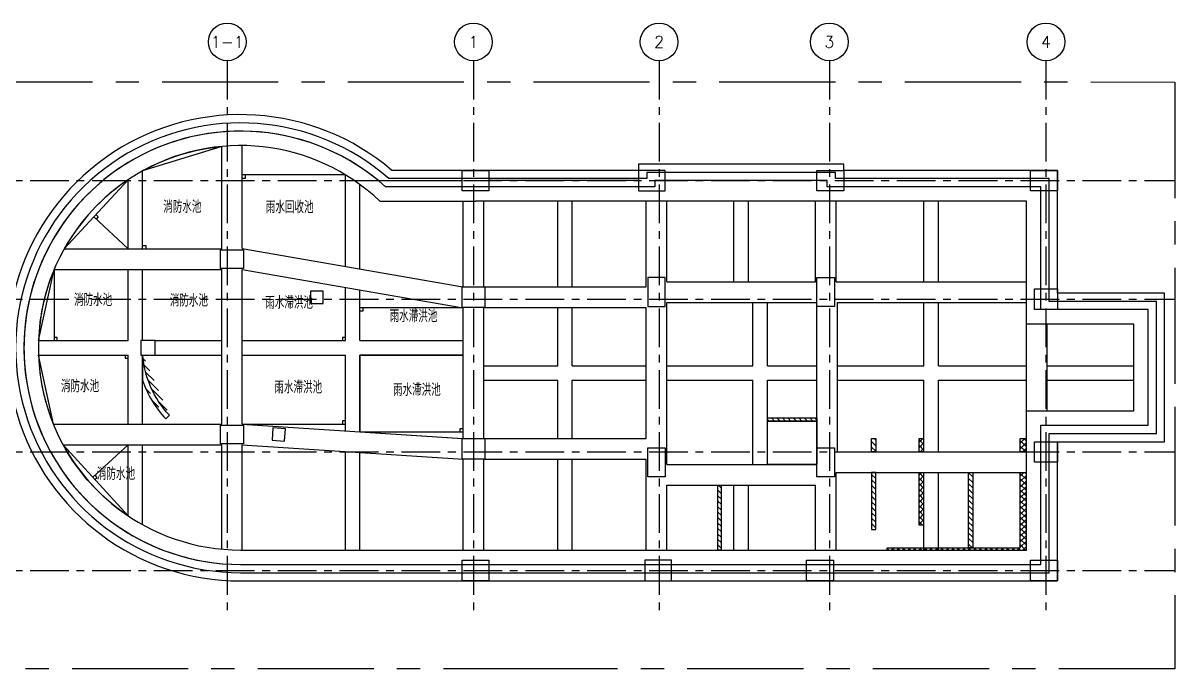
# Model space of a CAD drawing. Header units: millimetres. Extents: x -3377 to 119122, y -22007 to 15479.
# Drawn here: x 1617 to 7200, y 12158 to 15288 of the extents above; entities that cross this region are included whole.
import ezdxf
from ezdxf.enums import TextEntityAlignment as Align

# ---------------------------------------------------------------- set-up
doc = ezdxf.new("R2010")
doc.units = ezdxf.units.MM
doc.header["$LTSCALE"] = 150
doc.header["$MEASUREMENT"] = 0
doc.linetypes.add('CENTER', pattern=[2, 1.25, -0.25, 0.25, -0.25])
doc.linetypes.add('HIDDEN', pattern=[0.375, 0.25, -0.125])
doc.layers.get('0').update_dxf_attribs({"plot": 0})
doc.layers.add('AREA', color=3, linetype='Continuous', plot=False)
doc.layers.add('S-ARCH', color=252, linetype='Continuous', plot=False)
for name, color, linetype in [('Duct', 1, 'Continuous'), ('I-TXT', 7, 'Continuous'), ('S-COL', 7, 'Continuous'), ('S-CONCWALL', 30, 'Continuous'), ('S-GRID', 1, 'CENTER'), ('S-GRID-T', 3, 'Continuous'), ('S-HATCH', 13, 'Continuous'), ('S-HATCH-CONCWALL', 161, 'Continuous'), ('S-RCBMB', 3, 'HIDDEN'), ('S-RCBMG', 2, 'HIDDEN'), ('S-SLAB', 5, 'Continuous'), ('WALL', 2, 'Continuous'), ('WALL3', 4, 'Continuous')]:
    doc.layers.add(name, color=color, linetype=linetype)
doc.styles.add('BM-C', font='SIMPLEX.shx', dxfattribs={"width": 0.7, "bigfont": 'CHINESET.shx'})
doc.styles.add('CD2', font='romand', dxfattribs={"height": 15})
pattern_1 = [(135, (-5224.53, -1719.161), (-13.258252, -13.258252), [])]

# ---------------------------------------------------------------- blocks, each defined once
blk = doc.blocks.new('A$C5DAC1351')
at = {"layer": 'S-HATCH'}
h = blk.add_hatch(dxfattribs=at)
h.set_pattern_fill('ANSI37', color=252, scale=150, style=0)
h.set_pattern_definition([(45, (-5224.53, 2160.907), (-13.25825, 13.25825), []), (135, (-5224.53, 2160.907), (-13.25825, -13.25825), [])])
h.paths.add_polyline_path([(579.99979, 3255.06783), (579.99979, 3265.06726), (1225.00086, 3265.06726), (1225.00151, 3630.0662), (1255.00151, 3630.0662), (1255.00151, 3255.06783)])
h.paths.add_polyline_path([(1225.00151, 3795.06721), (1255.00151, 3795.06721), (1255.00151, 3730.06778), (1225.00151, 3730.06778)])
h = blk.add_hatch(dxfattribs=at)
h.set_pattern_fill('ANSI37', color=252, scale=150, style=0)
h.set_pattern_definition([(45, (-5224.53, -1719.161), (-13.25825, 13.25825), []), (135, (-5224.53, -1719.161), (-13.25825, -13.25825), [])])
h.paths.add_polyline_path([(735.00086, 3795.06721), (758.75172, 3795.06721), (758.75172, 3730.06778), (735.00086, 3730.06778)])
h.paths.add_polyline_path([(735.00086, 3630.0662), (758.75172, 3630.0662), (758.75172, 3375.06726), (735.00086, 3375.06726)])
at = {"layer": 'S-HATCH-CONCWALL'}
h = blk.add_hatch(dxfattribs=at)
h.set_pattern_fill('ANSI31', color=252, scale=150, angle=90, style=0)
h.set_pattern_definition(pattern_1)
edge = h.paths.add_edge_path()
edge.add_arc((-2553.35031, 4235.06723), 500, 198.19483128, 223.49101625)
edge = h.paths.add_edge_path()
edge.add_arc((-2553.35031, 4235.06723), 475, 184.22562536, 223.49101625, ccw=False)
edge = h.paths.add_edge_path()
edge.add_line((-2916.09152, 3890.94675), (-2897.9544, 3908.15283))
edge = h.paths.add_edge_path()
edge.add_line((-3028.35042, 4200.06721), (-3028.35042, 4078.94262))
edge = h.paths.add_edge_path()
edge.add_line((-3028.35042, 4200.06721), (-3027.05908, 4200.06721))
h = blk.add_hatch(dxfattribs=at)
h.set_pattern_fill('ANSI31', color=252, scale=150, angle=90, style=0)
h.set_pattern_definition(pattern_1)
h.paths.add_polyline_path([(-224.99881, 3570.06778), (-239.99849, 3570.06778), (-239.99849, 3255.06783), (-224.99881, 3255.06783)])
h.paths.add_polyline_path([(239.99979, 3895.06778), (0, 3895.06778), (0, 3880.06721), (239.99979, 3880.06721)])
h = blk.add_hatch(dxfattribs=at)
h.set_pattern_fill('ANSI31', color=252, scale=150, angle=90, style=0)
h.set_pattern_definition(pattern_1)
h.paths.add_polyline_path([(525.00129, 3795.06721), (505.00086, 3795.06721), (505.00086, 3730.0662), (525.00129, 3730.0662)])
h.paths.add_polyline_path([(525.00129, 3630.0662), (505.00086, 3630.0662), (505.00086, 3355.06721), (525.00129, 3355.06721)])
h.paths.add_polyline_path([(995.00086, 3630.0662), (975.00086, 3630.0662), (975.00086, 3265.06726), (995.00086, 3265.06726)])
at = {"layer": 'AREA', "color": 252}
blk.add_lwpolyline([(-584.99849, 5055.06778), (-1835.2276, 5055.06778, 1.444325546), (-2553.35021, 3145.06783), (-1476.21242, 3145.06783), (1365.00151, 3145.06783), (1365.00151, 3820.06783), (1885.00151, 3820.06783), (1885.00151, 4460.06783), (1365.00151, 4460.06783), (1365.00151, 5055.06778), (330.00194, 5055.06778), (330.00194, 5085.06783), (-584.99849, 5085.06783)], format="xyb", close=True, dxfattribs=at)
at = {"layer": 'Duct', "color": 252, "linetype": 'CENTER', "ltscale": 3}
blk.add_lwpolyline([(-3833.34688, 2678.58332), (-3833.3352, 3935.80489), (-3833.35296, 5523.29741), (1974.90194, 5523.16778), (1974.38284, 3935.71739), (1973.96824, 2678.58332), (-1007.81846, 2678.58621)], close=True, dxfattribs=at)
at = {"layer": 'I-TXT', "color": 252}
for p, q in [((-2044.99806, 5072.90916), (-2544.99806, 5072.90916)), ((-2544.99806, 5057.90916), (-2529.99806, 5057.90916)), ((-2529.99806, 5057.90916), (-2529.99806, 5072.90916)), ((-3098.35042, 4715.06778), (-3265.08293, 4869.29923)), ((-3254.89716, 4880.3106), (-3243.8858, 4870.12483)), ((-3243.8858, 4870.12483), (-3254.07156, 4859.11346)), ((-3028.35042, 4730.06778), (-3013.35042, 4730.06778)), ((-3013.35042, 4730.06778), (-3013.35042, 4715.06778)), ((-3456.67741, 4615.06778), (-3456.67741, 4270.06721)), ((-1474.99806, 4428.43935), (-1974.99806, 4428.43935)), ((-1974.99806, 4413.43935), (-1959.99806, 4413.43935)), ((-1959.99806, 4413.43935), (-1959.99806, 4428.43935)), ((-3441.67741, 4285.06721), (-3456.67741, 4285.06721)), ((-3441.67741, 4270.06721), (-3441.67741, 4285.06721)), ((-2044.99806, 4285.06721), (-2059.99806, 4285.06721)), ((-2059.99806, 4285.06721), (-2059.99806, 4270.06721)), ((-3113.35042, 4200.06721), (-3113.35042, 4185.06721)), ((-3113.35042, 4185.06721), (-3098.35042, 4185.06721)), ((-2544.99806, 3865.50688), (-2044.99806, 3865.50688)), ((-2044.99806, 3880.50688), (-2059.99806, 3880.50688)), ((-2059.99806, 3880.50688), (-2059.99806, 3865.50688)), ((-1974.99806, 3827.86537), (-1474.99806, 3827.86537)), ((-1474.99806, 3842.86537), (-1489.99806, 3842.86537)), ((-1489.99806, 3842.86537), (-1489.99806, 3827.86537)), ((-3098.35042, 3765.06778), (-3269.89976, 3608.22758)), ((-3259.7784, 3597.15699), (-3248.70781, 3607.27835)), ((-3248.70781, 3607.27835), (-3258.82918, 3618.34894))]:
    blk.add_line(p, q, dxfattribs=at)
at = {"layer": 'S-COL', "color": 252}
for points in [[(-1479.99849, 5095.06778), (-1349.99849, 5095.06778), (-1349.99849, 4995.06778), (-1479.99849, 4995.06778)], [(-494.99893, 5095.06778), (-624.99893, 5095.06778), (-624.99893, 4995.06778), (-494.99893, 4995.06778)], [(240.00151, 5095.06778), (370.00151, 5095.06778), (370.00151, 4995.06778), (240.00151, 4995.06778)], [(1275.00151, 5095.06778), (1405.00151, 5095.06778), (1405.00151, 4995.06778), (1275.00151, 4995.06778)], [(-2539.99849, 4620.06778), (-2649.99849, 4620.06778), (-2649.99849, 4710.06778), (-2539.99849, 4710.06778)], [(-1479.99849, 4530.06778), (-1369.99849, 4530.06778), (-1369.99849, 4430.06778), (-1479.99849, 4430.06778)], [(-494.99849, 4575.06778), (-579.99849, 4575.06778), (-579.99849, 4435.06778), (-494.99849, 4435.06778)], [(240.00151, 4575.06778), (325.00151, 4575.06778), (325.00151, 4435.06778), (240.00151, 4435.06778)], [(-2213.85397, 4450.06778), (-2153.85397, 4450.06778), (-2153.85397, 4510.06778), (-2213.85397, 4510.06778)], [(1295.00151, 4520.06778), (1405.00151, 4520.06778), (1405.00151, 4420.06778), (1295.00151, 4420.06778)], [(-3037.09608, 4200.06721), (-2967.09608, 4200.06721), (-2967.09608, 4270.06721), (-3037.09608, 4270.06721)], [(-2539.99849, 3770.06778), (-2649.99849, 3770.06778), (-2649.99849, 3860.06778), (-2539.99849, 3860.06778)], [(-2400.30912, 3786.61827), (-2340.43952, 3782.66466), (-2336.48591, 3842.53426), (-2396.3555, 3846.48787)], [(-1479.99849, 3795.06778), (-1369.99849, 3795.06778), (-1369.99849, 3695.06778), (-1479.99849, 3695.06778)], [(-579.99849, 3750.06778), (-494.99849, 3750.06778), (-494.99849, 3610.06778), (-579.99849, 3610.06778)], [(240.00151, 3750.06462), (325.00151, 3750.06462), (325.00151, 3610.06778), (240.00151, 3610.06778)], [(1295.00151, 3780.06778), (1405.00151, 3780.06778), (1405.00151, 3680.06778), (1295.00151, 3680.06778)], [(-1479.99849, 3205.06778), (-1349.99849, 3205.06778), (-1349.99849, 3105.06778), (-1479.99849, 3105.06778)], [(-464.99849, 3205.06778), (-594.99849, 3205.06778), (-594.99849, 3105.06778), (-464.99849, 3105.06778)], [(190.00151, 3205.06778), (320.00151, 3205.06778), (320.00151, 3105.06778), (190.00151, 3105.06778)], [(1275.00151, 3205.06778), (1405.00151, 3205.06778), (1405.00151, 3105.06778), (1275.00151, 3105.06778)]]:
    blk.add_lwpolyline(points, close=True, dxfattribs=at)
at = {"layer": 'S-CONCWALL', "color": 252}
for points in [[(-3028.35042, 4200.06721), (-3027.05908, 4200.06721)], [(-3028.35042, 4200.06721), (-3028.35042, 4078.94262)], [(-2916.09152, 3890.94675), (-2897.9544, 3908.15283)]]:
    blk.add_lwpolyline(points, dxfattribs=at)
for points in [[(-2897.9544, 3908.15283, -0.1730238416), (-3027.05908, 4200.06721, -0.1730238416)], [(-3028.35042, 4078.94262, 0.1108258489), (-2916.09146, 3890.94681)]]:
    blk.add_lwpolyline(points, format="xyb", dxfattribs=at)
for points in [[(0, 3895.06778), (239.99979, 3895.06778), (239.99979, 3880.06721), (0, 3880.06721)], [(505.00086, 3795.06721), (525.00129, 3795.06721), (525.00129, 3730.0662), (505.00086, 3730.0662)], [(525.00129, 3630.0662), (505.00086, 3630.0662), (505.00086, 3355.06721), (525.00129, 3355.06721)], [(975.00086, 3630.0662), (995.00086, 3630.0662), (995.00086, 3265.06726), (975.00086, 3265.06726)], [(-239.99849, 3570.06778), (-224.99881, 3570.06778), (-224.99881, 3255.06783), (-239.99849, 3255.06783)]]:
    blk.add_lwpolyline(points, close=True, dxfattribs=at)
at = {"layer": 'S-GRID', "color": 252}
for points in [[(-2617.99806, 5626.07027), (-2617.99806, 2957.56778)], [(-1424.99806, 5626.07027), (-1424.99806, 2957.56778)], [(-524.99806, 5626.07027), (-524.99806, 2957.56778)], [(300.00194, 5626.07027), (300.00194, 2957.56778)], [(1350.00194, 5626.07027), (1350.00194, 2957.56778)], [(-4173.23915, 5045.06778), (1975.00151, 5045.06778)], [(-4173.23915, 4470.06778), (1975.00151, 4470.06778)], [(-4173.23915, 3730.06778), (1975.00151, 3730.06778)], [(-4173.23915, 3155.06778), (1975.00151, 3155.06778)]]:
    blk.add_lwpolyline(points, dxfattribs=at)
at = {"layer": 'S-GRID-T', "color": 252}
for centre in [(-2617.99806, 5717.47652), (-1424.99806, 5717.47652), (-524.99806, 5717.47652), (300.00194, 5717.47652), (1350.00194, 5717.47652)]:
    blk.add_circle(centre, 91.40625, dxfattribs=at)
at = {"layer": 'S-RCBMB', "color": 252, "linetype": 'ByBlock'}
for p, q in [((-3028.35042, 4715.06778), (-3028.35042, 5092.25789)), ((-3098.35042, 4715.06778), (-3098.35042, 5049.54605)), ((-2044.99806, 4629.43207), (-2044.99806, 5072.90916)), ((-1974.99806, 4617.21508), (-1974.99806, 5026.21181)), ((-1016.24806, 4530.06778), (-1016.24806, 4945.06783)), ((-946.24806, 4530.06778), (-946.24806, 4945.06783)), ((-162.49806, 4555.06778), (-162.49806, 4945.06783)), ((-92.49806, 4555.06778), (-92.49806, 4945.06783)), ((758.75172, 4555.06778), (758.75172, 4945.06783)), ((828.75172, 4555.06778), (828.75172, 4945.06783)), ((-3098.35042, 4270.06721), (-3098.35042, 4615.06778)), ((-3028.35042, 4270.06721), (-3028.35042, 4615.06778)), ((-2044.99806, 4270.06721), (-2044.99806, 4527.92048)), ((-1974.99806, 4270.06721), (-1974.99806, 4515.7035)), ((-1016.24806, 4147.56778), (-1016.24806, 4430.06778)), ((-946.24806, 4147.56778), (-946.24806, 4430.06778)), ((-70, 4147.56787), (-70, 4455.06778)), ((0, 4147.56788), (0, 4455.06778)), ((758.75172, 4147.56372), (758.75172, 4455.06778)), ((828.75172, 4147.56372), (828.75172, 4455.06778)), ((-3532.72503, 4270.06721), (-3098.35042, 4270.06721)), ((-2967.09608, 4270.06721), (-2644.99806, 4270.06721)), ((-2544.99806, 4270.06721), (-2044.99806, 4270.06721)), ((-1974.99806, 4270.06721), (-1474.99806, 4270.06721)), ((-3532.72499, 4200.06721), (-3098.35042, 4200.06721)), ((-3098.35042, 3865.06778), (-3098.35042, 4200.06721)), ((-3028.35042, 3865.06778), (-3028.35042, 4200.06721)), ((-2967.09608, 4200.06721), (-2644.99806, 4200.06721)), ((-2544.99806, 4200.06721), (-2044.99806, 4200.06721)), ((-2044.99806, 3832.15782), (-2044.99806, 4200.06721)), ((-1974.99806, 3828.19556), (-1974.99806, 4200.06721)), ((-1974.99806, 4200.06721), (-1474.99806, 4200.06721)), ((-1374.99806, 4147.56778), (-1016.24806, 4147.56778)), ((-946.24806, 4147.56778), (-587.49806, 4147.56778)), ((-487.49806, 4147.56778), (-70, 4147.56787)), ((0, 4147.56788), (240.00112, 4147.56793)), ((340.0012, 4147.56372), (758.75172, 4147.56372)), ((828.75172, 4147.56372), (1255.00151, 4147.56372)), ((1355.00151, 4147.56778), (1775.00151, 4147.56778)), ((-1374.99806, 4077.56778), (-1016.24806, 4077.56778)), ((-1016.24806, 3795.06778), (-1016.24806, 4077.56778)), ((-946.24806, 3795.06778), (-946.24806, 4077.56778)), ((-946.24806, 4077.56778), (-587.49806, 4077.56778)), ((-487.49805, 4077.56778), (-70, 4077.56787)), ((-70, 3670.06778), (-70, 4077.56787)), ((0, 4077.56788), (240.00114, 4077.56793)), ((0, 3670.06778), (0, 4077.56788)), ((340.0012, 4077.56372), (758.75172, 4077.56372)), ((758.75172, 3730.0662), (758.75172, 4077.56372)), ((828.75172, 3730.0662), (828.75172, 4077.56372)), ((828.75172, 4077.56372), (1255.00151, 4077.56372)), ((1355.00151, 4077.56778), (1775.00151, 4077.56778)), ((-3098.35042, 3420.58962), (-3098.35042, 3765.06778)), ((-3028.35042, 3377.87778), (-3028.35042, 3765.06778)), ((735.00086, 3795.06721), (758.75172, 3795.06721)), ((735.00086, 3730.06778), (735.00086, 3795.06721)), ((-2044.99806, 3255.08563), (-2044.99806, 3731.94001)), ((-1974.99806, 3255.08563), (-1974.99806, 3727.97775)), ((-1016.24806, 3255.06783), (-1016.24806, 3695.06778)), ((-946.24806, 3255.06783), (-946.24806, 3695.06778)), ((758.75172, 3730.06778), (735.00086, 3730.06778)), ((735.00086, 3375.06726), (735.00086, 3630.0662)), ((758.75172, 3255.06783), (758.75172, 3630.0662)), ((828.75172, 3255.06783), (828.75172, 3630.0662)), ((-162.49806, 3255.06783), (-162.49806, 3570.06778)), ((-92.49806, 3255.06783), (-92.49806, 3570.06778)), ((758.75172, 3375.06726), (735.00086, 3375.06726))]:
    blk.add_line(p, q, dxfattribs=at)
at = {"layer": 'S-RCBMG', "color": 252, "linetype": 'ByBlock'}
for p, q in [((-2644.99806, 4715.06778), (-2644.99806, 5210.77305)), ((-2544.99806, 4716.69622), (-2544.99806, 5215.03224)), ((-1885.21848, 5045.06784), (-1479.99828, 5045.06775)), ((-624.99849, 5045.06783), (-1349.99784, 5045.06783)), ((240.00172, 5045.06783), (-494.99893, 5045.06783)), ((1325.00151, 4520.06778), (1325.00151, 4995.06778)), ((-1877.8504, 4945.06784), (-1414.99806, 4945.06774)), ((-1474.99849, 4530.06779), (-1474.9984, 4945.06775)), ((1255.00151, 4945.06783), (-1414.99806, 4945.06783)), ((-1374.99849, 4530.06777), (-1374.9984, 4945.06773)), ((-587.49806, 4530.06778), (-587.49806, 4945.06783)), ((-487.49806, 4555.06778), (-487.49806, 4945.06783)), ((232.50194, 4555.06778), (232.50194, 4945.06467)), ((332.50194, 4555.06778), (332.50194, 4945.06467)), ((1255.00151, 3255.06783), (1255.00151, 4945.06783)), ((-3407.75061, 4715.06778), (-2644.99806, 4715.06778)), ((-2544.99806, 4716.69622), (-1475.66763, 4530.06779)), ((-3456.67741, 4615.06778), (-2644.99806, 4615.06778)), ((-2644.99806, 3865.06778), (-2644.99806, 4615.06778)), ((-2544.99806, 3865.50688), (-2544.99806, 4615.18463)), ((-2544.99806, 4615.18463), (-1474.99806, 4428.43935)), ((-1369.99849, 4530.06778), (-587.49806, 4530.06778)), ((-487.49806, 4555.06778), (232.50194, 4555.06778)), ((332.50194, 4555.06778), (1255.00151, 4555.06778)), ((-1474.99806, 3795.06778), (-1474.99806, 4430.06778)), ((-1374.99806, 3795.06778), (-1374.99806, 4430.06778)), ((-1369.99849, 4430.06778), (-587.49806, 4430.06778)), ((-587.49806, 3795.06778), (-587.49806, 4430.06778)), ((-487.49806, 3670.06778), (-487.49806, 4455.06778)), ((-487.49806, 4455.06778), (240.00194, 4455.06778)), ((240.00027, 3750.06487), (240.00194, 4455.06778)), ((340.00022, 3730.06622), (340.00194, 4455.06755)), ((340.00194, 4455.06778), (1255.00151, 4455.06778)), ((1845.00151, 4420.06783), (1295.002, 4420.06783)), ((1845.00151, 3860.06783), (1845.00151, 4420.06783)), ((1775.00151, 4350.06783), (1255.00151, 4350.06783)), ((1355.00151, 3930.06783), (1355.00151, 4350.06783)), ((1775.00151, 3930.06783), (1775.00151, 4350.06783)), ((1255.00151, 3930.06783), (1775.00151, 3930.06783)), ((-3460.81919, 3865.06778), (-2644.99806, 3865.06778)), ((-2544.99806, 3865.50688), (-1478.34891, 3795.06778)), ((1325.00151, 3780.06783), (1325.00151, 3860.06783)), ((1325.00151, 3860.06783), (1845.00151, 3860.06783)), ((-3413.29204, 3765.06778), (-2644.99806, 3765.06778)), ((-2644.99806, 3259.36262), (-2644.99806, 3765.06778)), ((-2544.99806, 3255.10342), (-2544.99806, 3765.28907)), ((-2544.99806, 3765.28907), (-1474.99806, 3694.62869)), ((-1369.99849, 3795.06778), (-587.49806, 3795.06778)), ((1225.00151, 3795.06721), (1255.00151, 3795.06721)), ((1225.00151, 3730.06778), (1225.00151, 3795.06721)), ((-1474.99806, 3255.06783), (-1474.99806, 3695.06778)), ((-1374.99806, 3255.06783), (-1374.99806, 3695.06778)), ((-1369.99849, 3695.06778), (-587.49806, 3695.06778)), ((-587.49806, 3255.06783), (-587.49806, 3695.06778)), ((340.00034, 3730.0662), (1255.00151, 3730.0662)), ((1255.00151, 3730.06778), (1225.00151, 3730.06778)), ((-487.49806, 3670.06778), (240.00194, 3670.06778)), ((332.50194, 3255.06467), (332.50194, 3630.0662)), ((332.50194, 3630.0662), (1255.00151, 3630.0662)), ((1225.00086, 3265.06726), (1225.00151, 3630.0662)), ((1325.00151, 3205.06778), (1325.00151, 3680.06773)), ((-487.49806, 3255.06783), (-487.49806, 3570.06778)), ((-487.49806, 3570.06778), (232.50194, 3570.06778)), ((232.50194, 3255.06467), (232.50194, 3570.06778)), ((-2553.35021, 3255.06783), (1255.00151, 3255.06783)), ((579.99979, 3255.06783), (579.99979, 3265.06726)), ((579.99979, 3265.06726), (1225.00086, 3265.06726)), ((-2553.35021, 3185.06783), (-1479.99814, 3185.06783)), ((-1349.99884, 3185.06783), (-594.99814, 3185.06783)), ((-464.99884, 3185.06783), (190.00186, 3185.06783)), ((320.00116, 3185.06783), (1275.00151, 3185.06783))]:
    blk.add_line(p, q, dxfattribs=at)
for radius, start, end in [(1050, 50.48234721, 269.99999982), (980, 46.42642194, 269.99999981)]:
    blk.add_arc((-2553.35021, 4235.06783), radius, start, end, dxfattribs=at)
at = {"layer": 'S-SLAB', "color": 252}
blk.add_lwpolyline([(0, 3880.06778), (240.00044, 3880.06778), (240.00044, 3670.06778), (0, 3670.06778)], close=True, dxfattribs=at)
at = {"layer": 'WALL', "color": 252}
for points in [[(-624.99849, 5095.06778), (-1820.34265, 5095.06778, 1.4340276531), (-2553.35021, 3105.06783), (-1476.21242, 3105.06783), (1405.00151, 3105.06783), (1405.00151, 3780.06783), (1925.00151, 3780.06783), (1925.00151, 4500.06783), (1405.00151, 4500.06783), (1405.00151, 5095.06778), (370.00194, 5095.06778), (370.00194, 5125.06783), (-624.99849, 5125.06783)], [(-544.99849, 5015.06778), (-1850.42768, 5015.06778, 1.4553440854), (-2553.35021, 3185.06783), (-1476.21242, 3185.06783), (1325.00151, 3185.06783), (1325.00151, 3860.06783), (1845.00151, 3860.06783), (1845.00151, 4420.06783), (1325.00151, 4420.06783), (1325.00151, 5015.06778), (290.00194, 5015.06778), (290.00194, 5045.06783), (-544.99849, 5045.06783)]]:
    blk.add_lwpolyline(points, format="xyb", close=True, dxfattribs=at)
at = {"layer": 'WALL3', "color": 252}
for points in [[(-3028.35042, 5092.25789, -0.1034563376), (-2644.99806, 5210.77305), (-2644.99806, 5210.77305), (-3028.35042, 5092.25789), (-3028.35042, 5092.25789)], [(-3407.75061, 4715.06778), (-3407.75061, 4715.06778), (-3098.35042, 5049.54605, 0.1178479483)], [(-3532.72503, 4270.06721), (-3532.72503, 4270.06721), (-3456.67741, 4615.06778), (-3456.67741, 4615.06778, 0.0908672598)], [(-3532.72499, 4200.06721), (-3532.72499, 4200.06721, 0.0880836732), (-3460.81919, 3865.06778), (-3460.81919, 3865.06778)], [(-3413.29204, 3765.06778), (-3098.35042, 3420.58962), (-3098.35042, 3420.58962), (-3098.35042, 3420.58962, -0.120805987)]]:
    blk.add_lwpolyline(points, format="xyb", close=True, dxfattribs=at)
blk.add_lwpolyline([(-1474.99806, 4199.06721), (-1474.99806, 4200.06721), (-1475.99806, 4200.06721), (-1973.99806, 4200.06721), (-1974.99806, 4200.06721), (-1974.99806, 3827.86537), (-1974.00023, 3827.79947), (-1475.99588, 3794.9124), (-1474.99806, 3794.8465)], close=True, dxfattribs=at)
at = {"layer": 'I-TXT', "color": 252, "style": 'BM-C', "width": 0.67}
for s, p in [('消防水池', (-2928.34042, 4888.80486)), ('雨水回收池', (-2431.09112, 4887.13059)), ('消防水池', (-3360.7357, 4437.59105)), ('消防水池', (-2896.46412, 4434.8641)), ('雨水滯洪池', (-2433.99502, 4424.40146)), ('雨水滯洪池', (-1831.12039, 4359.34244)), ('消防水池', (-3424.01876, 4019.41738)), ('雨水滯洪池', (-2389.58427, 4013.899)), ('雨水滯洪池', (-1814.62872, 4001.63754)), ('消防水池', (-3249.79908, 3594.65317))]:
    blk.add_text(s, height=60, dxfattribs=at).set_placement(p)
at = {"layer": 'S-GRID-T', "color": 252, "style": 'CD2'}
for s, p in [('1-1', (-2617.99806, 5717.47652)), ('1', (-1424.99806, 5717.47652)), ('2', (-524.99806, 5717.47652)), ('3', (300.00194, 5717.47652)), ('4', (1350.00194, 5717.47652))]:
    blk.add_text(s, height=56.25, dxfattribs=at).set_placement(p, align=Align.MIDDLE_CENTER)
blk = doc.blocks.new('2021-1102')
blk.add_blockref('A$C5DAC1351', (-6885.9, -6041))

msp = doc.modelspace()

# ---------------------------------------------------------------- block references
at = {"layer": 'S-ARCH'}
msp.add_blockref('2021-1102', (12110.4, 15520.27), dxfattribs=at)

doc.saveas('drawing.dxf')
